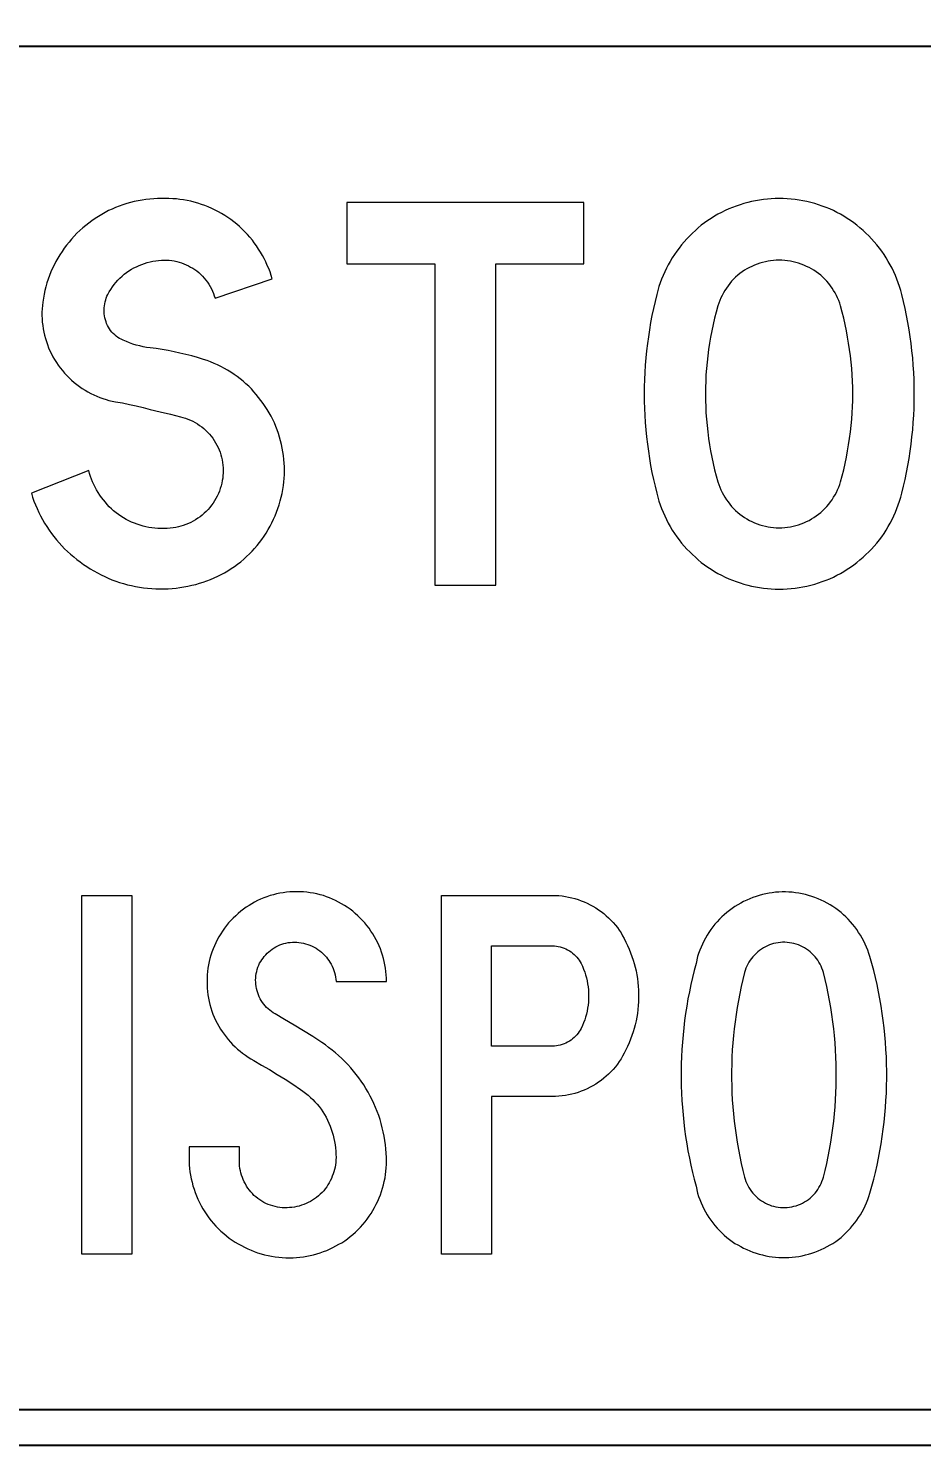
# Model space of a CAD drawing. Extents: x 0 to 420, y 0 to 297.
# Drawn here: x 163.02 to 181.68, y 167.64 to 197.26 of the extents above; entities that cross this region are included whole.
import ezdxf

# ---------------------------------------------------------------- set-up
doc = ezdxf.new("R2010")
doc.units = 0
doc.header["$LTSCALE"] = 0.3
doc.layers.get('0').update_dxf_attribs({"linetype": 'CONTINUOUS'})
doc.layers.get('DEFPOINTS').update_dxf_attribs({"linetype": 'CONTINUOUS'})
for name, color, linetype in [('BLUE', 162, 'CONTINUOUS'), ('L25', 1, 'CONTINUOUS'), ('T25', 1, 'CONTINUOUS')]:
    doc.layers.add(name, color=color, linetype=linetype)
doc.styles.add('ISO', font='iso.shx')
doc.dimstyles.new('SIGNSDIM', dxfattribs={"dimtxt": 2.5, "dimasz": 0.2, "dimexe": 1.5, "dimexo": 2, "dimgap": 1.5, "dimtad": 1, "dimdec": 4, "dimlfac": 20, "dimrnd": 1, "dimdsep": 46, "dimtxsty": 'ISO', "dimblk": 'SGNDIM', "dimcen": 2.5, "dimse2": 1, "dimadec": 0, "dimazin": 0, "dimtfac": 1, "dimtdec": 4, "dimtix": 1, "dimtmove": 0, "dimatfit": 3, "dimldrblk": 'SGNDIM', "dimfxl": 1, "dimtolj": 1, "dimtzin": 0, "dimarcsym": 0})

# ---------------------------------------------------------------- blocks, each defined once
blk = doc.blocks.new('SGNDIM')
for p, q in [((0, 4.5), (0, -4.5)), ((0, 0), (-1, 0))]:
    blk.add_line(p, q)
blk = doc.blocks.new('*D342')
at = {"layer": 'DEFPOINTS', "color": 0, "transparency": 16777216}
for p in [(228.607, 255.084), (109.093, 249.484), (228.607, 188.46)]:
    blk.add_point(p, dxfattribs=at)
at = {"layer": 'T25', "color": 0, "lineweight": -2, "transparency": 16777216}
for p, q in [((109.093, 251.484), (109.093, 256.584)), ((109.293, 255.084), (228.407, 255.084))]:
    blk.add_line(p, q, dxfattribs=at)
at = {"layer": 'T25', "color": 0, "lineweight": -2, "transparency": 16777216, "xscale": 0.2, "yscale": 0.2, "zscale": 0.2, "rotation": 180}
blk.add_blockref('SGNDIM', (109.093, 255.084), dxfattribs=at)
at = {"layer": 'T25', "color": 0, "lineweight": -2, "transparency": 16777216, "xscale": 0.2, "yscale": 0.2, "zscale": 0.2}
blk.add_blockref('SGNDIM', (228.607, 255.084), dxfattribs=at)
at = {"layer": 'T25', "color": 0, "transparency": 16777216, "insert": (168.85, 257.834), "char_height": 2.5, "attachment_point": 5, "style": 'ISO'}
blk.add_mtext('\\A1;2390', dxfattribs=at)

msp = doc.modelspace()

# ---------------------------------------------------------------- linework, layer by layer
at = {"layer": 'BLUE'}
msp.add_lwpolyline([(109.8431339, 170.1374179), (109.8431339, 195.1374179, -0.4142135624), (111.5931339, 196.8874179), (226.0931339, 196.8874179, -0.4142135624), (227.8431339, 195.1374179), (227.8431339, 170.1374179, -0.4142135624), (226.0931339, 168.3874179), (111.5931339, 168.3874179, -0.4142135624)], format="xyb", close=True, dxfattribs=at)
at = {"layer": 'BLUE', "lineweight": 0}
for points in [[(165.7976634, 193.701842), (165.7144478, 193.701842), (165.6381669, 193.6949074), (165.5549513, 193.6879727), (165.4717357, 193.6810381), (165.3954547, 193.6671688), (165.3122391, 193.6532996), (165.2290235, 193.6394303), (165.1527426, 193.6186264), (165.0764616, 193.5978225), (164.993246, 193.570084), (164.9169651, 193.5423454), (164.8406841, 193.5146069), (164.7713378, 193.4799337), (164.6950568, 193.4521952), (164.6187759, 193.4105874), (164.5494295, 193.3689796), (164.4800832, 193.3273718), (164.4107369, 193.285764), (164.3413905, 193.2372216), (164.2789788, 193.1886792), (164.2165672, 193.1401367), (164.1541555, 193.0915943), (164.0917438, 193.0361172), (164.0293321, 192.9806402), (163.973855, 192.9182285), (163.9183779, 192.8558168), (163.8698355, 192.7934051), (163.8143585, 192.7309934), (163.765816, 192.6685817), (163.7242082, 192.5992354), (163.6756658, 192.5298891), (163.634058, 192.4605427), (163.5924502, 192.3911964), (163.557777, 192.3149154), (163.5231039, 192.2455691), (163.4884307, 192.1692882), (163.4606922, 192.0930072), (163.4329536, 192.0167262), (163.4052151, 191.9404453), (163.3844112, 191.8572297), (163.3636073, 191.7809487), (163.3497381, 191.7046678), (163.3358688, 191.6214522), (163.3219995, 191.5382366), (163.3150649, 191.4688902), (163.3081303, 191.3995439), (163.3011956, 191.3301976), (163.3011956, 191.2608513), (163.3081303, 191.1915049), (163.3081303, 191.1221586), (163.3219995, 191.0528123), (163.3289342, 190.9834659), (163.3428034, 190.9141196), (163.3566727, 190.8517079), (163.3774766, 190.7823616), (163.3982805, 190.7130153), (163.4190844, 190.6506036), (163.4398883, 190.5812572), (163.4676268, 190.5188455), (163.5023, 190.4564339), (163.5300385, 190.3940222), (163.5647117, 190.3385451), (163.6063195, 190.2761334), (163.6409926, 190.2206563), (163.6826004, 190.1651793), (163.7311429, 190.1097022), (163.7727507, 190.0542252), (163.8212931, 190.0056827), (163.8698355, 189.9571403), (163.9183779, 189.9085979), (163.973855, 189.8600554), (164.0293321, 189.8184476), (164.0848091, 189.7768398), (164.1402862, 189.735232), (164.2026979, 189.7005589), (164.2581749, 189.6658857), (164.3205866, 189.6312126), (164.3829983, 189.603474), (164.44541, 189.5757355), (164.5078217, 189.547997), (164.5702334, 189.5271931), (164.6395798, 189.5063892), (164.7019914, 189.4855853), (164.7713378, 189.471716), (164.8406841, 189.4578467), (164.9863114, 189.4370428), (165.1319387, 189.4023697), (165.2706313, 189.3746311), (165.4162586, 189.339958), (165.5618859, 189.2983502), (165.7699249, 189.2428731), (165.9848985, 189.1943307), (166.1998721, 189.1388536), (166.2484146, 189.1249844), (166.3038916, 189.1111151), (166.352434, 189.0903112), (166.4079111, 189.0695073), (166.4564535, 189.0487034), (166.504996, 189.0209649), (166.5535384, 188.9932263), (166.5951462, 188.9585532), (166.6436886, 188.9308146), (166.6852964, 188.8961415), (166.7269042, 188.8545337), (166.7615774, 188.8198605), (166.8031852, 188.7782527), (166.8378583, 188.7366449), (166.8725315, 188.6950371), (166.90027, 188.6464947), (166.9280086, 188.5979523), (166.9557471, 188.5494098), (166.9834856, 188.5008674), (167.0042895, 188.452325), (167.0250934, 188.4037826), (167.0389627, 188.3483055), (167.052832, 188.2997631), (167.0667012, 188.244286), (167.0736359, 188.1888089), (167.0805705, 188.1333319), (167.0875051, 188.0778548), (167.0875051, 188.0223777), (167.0875051, 187.9669007), (167.0805705, 187.9183583), (167.0805705, 187.8628812), (167.0667012, 187.8074041), (167.0597666, 187.7519271), (167.0458973, 187.69645), (167.0250934, 187.6409729), (167.0112242, 187.5854959), (166.9904203, 187.5369535), (166.9626817, 187.4814764), (166.9349432, 187.432934), (166.9072047, 187.3843915), (166.8794661, 187.3358491), (166.844793, 187.2942413), (166.8101198, 187.2456989), (166.7754466, 187.2040911), (166.7338389, 187.1624833), (166.6922311, 187.1278101), (166.6506233, 187.0862023), (166.6090155, 187.0515292), (166.560473, 187.0237906), (166.5119306, 186.9891175), (166.4633882, 186.9613789), (166.4148457, 186.9336404), (166.3663033, 186.9128365), (166.3108263, 186.8920326), (166.2553492, 186.8712287), (166.2068068, 186.8573594), (166.1513297, 186.8434902), (166.0958526, 186.8296209), (166.0403756, 186.8226863), (165.9779639, 186.8157516), (165.9155522, 186.808817), (165.8531405, 186.808817), (165.7837942, 186.808817), (165.7213825, 186.808817), (165.6589708, 186.8157516), (165.5965591, 186.8226863), (165.5341474, 186.8296209), (165.4717357, 186.8434902), (165.4162586, 186.8573594), (165.3538469, 186.8781633), (165.2914352, 186.8989672), (165.2359582, 186.9197711), (165.1735465, 186.940575), (165.1180694, 186.9683136), (165.0625924, 186.9960521), (165.0071153, 187.0307253), (164.9516382, 187.0653984), (164.9030958, 187.1000716), (164.8545534, 187.1347448), (164.7990763, 187.1763525), (164.7574685, 187.2179603), (164.7089261, 187.2595681), (164.6673183, 187.3081106), (164.6257105, 187.356653), (164.5841027, 187.4051954), (164.5424949, 187.4537379), (164.5078217, 187.5022803), (164.4731486, 187.5577574), (164.4384754, 187.6132344), (164.4107369, 187.6687115), (164.3829983, 187.7241885), (164.3552598, 187.7796656), (164.3344559, 187.8420773), (164.313652, 187.8975544), (164.2928481, 187.9599661), (164.2789788, 188.0223777), (163.0792874, 187.5438881), (163.1070259, 187.4606725), (163.1347644, 187.3774569), (163.1694376, 187.3011759), (163.2041108, 187.224895), (163.2387839, 187.1416794), (163.2734571, 187.0723331), (163.3150649, 186.9960521), (163.3566727, 186.9197711), (163.4052151, 186.8504248), (163.4537575, 186.7741438), (163.5023, 186.7047975), (163.5508424, 186.6423858), (163.6063195, 186.5730395), (163.6617965, 186.5106278), (163.7172736, 186.4482161), (163.7727507, 186.3858044), (163.8351623, 186.3233927), (163.897574, 186.2679157), (163.9669204, 186.2124386), (164.0293321, 186.1569615), (164.0986784, 186.1084191), (164.1680247, 186.052942), (164.237371, 186.0113342), (164.3067174, 185.9627918), (164.3829983, 185.921184), (164.4592793, 185.8795762), (164.5355603, 185.8379684), (164.6118412, 185.8032953), (164.6881222, 185.7686221), (164.7644031, 185.7339489), (164.8476187, 185.7062104), (164.9238997, 185.6784719), (165.0071153, 185.657668), (165.0903309, 185.6299294), (165.1735465, 185.6160602), (165.2567621, 185.5952563), (165.3399777, 185.581387), (165.4231933, 185.5675177), (165.5064088, 185.5605831), (165.5965591, 185.5536485), (165.6797747, 185.5467138), (165.7629903, 185.5467138), (165.8462059, 185.5467138), (165.9363561, 185.5467138), (166.0195717, 185.5536485), (166.1027873, 185.5605831), (166.1860029, 185.5744524), (166.2692185, 185.5883216), (166.352434, 185.6021909), (166.4356496, 185.6229948), (166.5188652, 185.6368641), (166.5951462, 185.6646026), (166.6714272, 185.6854065), (166.7477081, 185.713145), (166.8239891, 185.7408836), (166.90027, 185.7755567), (166.976551, 185.8102299), (167.0458973, 185.8449031), (167.1152437, 185.8795762), (167.18459, 185.921184), (167.2539363, 185.9697264), (167.3232826, 186.0113342), (167.3856943, 186.0598767), (167.4550407, 186.1084191), (167.5174524, 186.1638962), (167.5729294, 186.2193732), (167.6353411, 186.2748503), (167.6908182, 186.3303273), (167.7462952, 186.392739), (167.8017723, 186.4551507), (167.8503147, 186.5175624), (167.8988572, 186.5799741), (167.9473996, 186.6493205), (167.9890074, 186.7117322), (168.0306152, 186.7880131), (168.072223, 186.8573594), (168.1068961, 186.9267058), (168.1415693, 187.0029867), (168.1762425, 187.0723331), (168.203981, 187.148614), (168.2317195, 187.224895), (168.2594581, 187.3011759), (168.280262, 187.3843915), (168.3010659, 187.4606725), (168.3218698, 187.5369535), (168.335739, 187.620169), (168.3496083, 187.7033846), (168.3565429, 187.7796656), (168.3634776, 187.8559466), (168.3704122, 187.9391622), (168.3704122, 188.0154431), (168.3704122, 188.0986587), (168.3634776, 188.1749397), (168.3565429, 188.2512206), (168.3496083, 188.3344362), (168.335739, 188.4107172), (168.3218698, 188.4869981), (168.3080005, 188.5632791), (168.2871966, 188.6395601), (168.2663927, 188.715841), (168.2455888, 188.792122), (168.2178503, 188.8684029), (168.1901117, 188.9377493), (168.1623732, 189.0140302), (168.1277, 189.0833766), (168.0930269, 189.1527229), (168.0514191, 189.2220692), (168.0098113, 189.2914155), (167.9682035, 189.3607619), (167.9265957, 189.4231736), (167.8780533, 189.4855853), (167.8295108, 189.547997), (167.7809684, 189.6104087), (167.7254913, 189.6658857), (167.6769489, 189.7282974), (167.6214718, 189.7837745), (167.5590602, 189.8323169), (167.5035831, 189.887794), (167.4411714, 189.9363364), (167.3787597, 189.9848788), (167.316348, 190.0264866), (167.2470017, 190.0750291), (167.1776553, 190.1166368), (167.1152437, 190.15131), (167.0389627, 190.1929178), (166.9696164, 190.227591), (166.90027, 190.2553295), (166.8239891, 190.2900027), (166.7546427, 190.3177412), (166.6783618, 190.3385451), (166.5535384, 190.3801529), (166.4356496, 190.4148261), (166.3108263, 190.4425646), (166.1860029, 190.4703031), (166.0611795, 190.4980417), (165.9363561, 190.5257802), (165.8115327, 190.5465841), (165.6867093, 190.567388), (165.5618859, 190.5812572), (165.485605, 190.5881919), (165.4162586, 190.6020611), (165.3469123, 190.622865), (165.2706313, 190.6367343), (165.201285, 190.6575382), (165.1319387, 190.6852767), (165.069527, 190.7130153), (165.0001807, 190.7407538), (164.9585729, 190.7615577), (164.9238997, 190.7823616), (164.8892265, 190.8031655), (164.8545534, 190.830904), (164.8268148, 190.8586426), (164.7921417, 190.8863811), (164.7644031, 190.9141196), (164.7366646, 190.9487928), (164.7158607, 190.9834659), (164.6950568, 191.0181391), (164.6742529, 191.0528123), (164.653449, 191.0944201), (164.6395798, 191.1290932), (164.6257105, 191.170701), (164.6118412, 191.2123088), (164.6049066, 191.2539166), (164.597972, 191.2955244), (164.597972, 191.3371322), (164.597972, 191.37874), (164.597972, 191.4203478), (164.6049066, 191.4619556), (164.6118412, 191.5035634), (164.6187759, 191.5451712), (164.6326451, 191.586779), (164.6465144, 191.6214522), (164.6603836, 191.66306), (164.6811875, 191.6977331), (164.7089261, 191.7532102), (164.7435992, 191.8017526), (164.7782724, 191.8572297), (164.8129456, 191.9057721), (164.8476187, 191.9473799), (164.8892265, 191.9959223), (164.9308343, 192.0375301), (164.9793768, 192.0791379), (165.0209846, 192.1207457), (165.069527, 192.1554189), (165.1180694, 192.190092), (165.1735465, 192.2247652), (165.2220889, 192.2525037), (165.277566, 192.2802423), (165.333043, 192.3079808), (165.3885201, 192.3287847), (165.4439972, 192.3495886), (165.4994742, 192.3703925), (165.5618859, 192.3842618), (165.617363, 192.398131), (165.6797747, 192.4050657), (165.7352517, 192.4120003), (165.7976634, 192.4189349), (165.8531405, 192.4189349), (165.9016829, 192.4189349), (165.95716, 192.4189349), (166.012637, 192.4120003), (166.0611795, 192.4050657), (166.1166565, 192.3911964), (166.165199, 192.3773271), (166.220676, 192.3634579), (166.2692185, 192.342654), (166.3177609, 192.3218501), (166.3663033, 192.3010462), (166.4079111, 192.2733076), (166.4564535, 192.2455691), (166.4980613, 192.2178306), (166.5396691, 192.190092), (166.5812769, 192.1554189), (166.6228847, 192.1138111), (166.6575579, 192.0791379), (166.6922311, 192.0375301), (166.7269042, 191.9959223), (166.7615774, 191.9543145), (166.7893159, 191.9127067), (166.8170544, 191.8641643), (166.844793, 191.8156219), (166.8655969, 191.7670794), (166.8864008, 191.718537), (166.90027, 191.6699946), (166.9210739, 191.6214522), (168.1138308, 192.0236609), (168.0930269, 192.0930072), (168.072223, 192.1692882), (168.0444844, 192.2386345), (168.0098113, 192.3079808), (167.9820728, 192.3842618), (167.9473996, 192.4536081), (167.9127264, 192.5160198), (167.8711186, 192.5853661), (167.8295108, 192.6477778), (167.787903, 192.7171241), (167.7393606, 192.7795358), (167.6977528, 192.8350129), (167.6422757, 192.8974246), (167.5937333, 192.9529017), (167.5382563, 193.0083787), (167.4827792, 193.0638558), (167.4273021, 193.1193328), (167.3718251, 193.1678753), (167.3094134, 193.2164177), (167.2470017, 193.2649601), (167.18459, 193.3065679), (167.1221783, 193.3481757), (167.052832, 193.3897835), (166.9904203, 193.4244567), (166.9210739, 193.4591298), (166.8517276, 193.493803), (166.7754466, 193.5284762), (166.7061003, 193.5562147), (166.636754, 193.5770186), (166.560473, 193.6047571), (166.4841921, 193.625561), (166.4148457, 193.6463649), (166.3385648, 193.6602342), (166.2622838, 193.6741035), (166.1860029, 193.6810381), (166.1097219, 193.6949074), (166.0334409, 193.6949074), (165.9502253, 193.701842), (165.8739444, 193.701842)], [(169.6741231, 193.6186264), (169.6741231, 192.342654), (171.5118008, 192.342654), (171.5118008, 185.6229948), (172.7877733, 185.6229948), (172.7877733, 192.342654), (174.625451, 192.342654), (174.625451, 193.6186264), (169.6741231, 193.6186264)], [(181.2688292, 187.5438881), (181.3035023, 187.6895154), (181.3381755, 187.8351427), (181.365914, 187.98077), (181.3936525, 188.1263972), (181.4213911, 188.2720245), (181.442195, 188.4245864), (181.4629989, 188.5702137), (181.4768681, 188.7227757), (181.497672, 188.8684029), (181.5046067, 189.0209649), (181.5184759, 189.1735268), (181.5254106, 189.3191541), (181.5254106, 189.471716), (181.5254106, 189.6173433), (181.5254106, 189.7699052), (181.5254106, 189.9224671), (181.5184759, 190.0680944), (181.5046067, 190.2206563), (181.497672, 190.3732183), (181.4768681, 190.5188455), (181.4629989, 190.6714075), (181.442195, 190.8170348), (181.4213911, 190.962662), (181.3936525, 191.115224), (181.365914, 191.2608513), (181.3381755, 191.4064785), (181.3035023, 191.5521058), (181.2688292, 191.6977331), (181.2480253, 191.7809487), (181.2202867, 191.8641643), (181.1925482, 191.9404453), (181.1648097, 192.0167262), (181.1370711, 192.0930072), (181.102398, 192.1692882), (181.0677248, 192.2455691), (181.026117, 192.3218501), (180.9845092, 192.3911964), (180.9429014, 192.4674774), (180.9012936, 192.5368237), (180.8527512, 192.60617), (180.8042088, 192.6685817), (180.7487317, 192.737928), (180.6932546, 192.8003397), (180.6377776, 192.8627514), (180.5823005, 192.9251631), (180.5198888, 192.9806402), (180.4644118, 193.0361172), (180.3950654, 193.0915943), (180.3326537, 193.1470714), (180.270242, 193.1956138), (180.2008957, 193.2441562), (180.1315494, 193.285764), (180.0552684, 193.3343065), (179.9859221, 193.3759143), (179.9096411, 193.4105874), (179.8402948, 193.4521952), (179.7640138, 193.4868684), (179.6877329, 193.5146069), (179.6045173, 193.5423454), (179.5282363, 193.570084), (179.4519554, 193.5978225), (179.3687398, 193.6186264), (179.2855242, 193.6394303), (179.2023086, 193.6532996), (179.1260276, 193.6671688), (179.042812, 193.6810381), (178.9595964, 193.6879727), (178.8763808, 193.6949074), (178.7931653, 193.701842), (178.7099497, 193.701842), (178.6267341, 193.701842), (178.5435185, 193.6949074), (178.4603029, 193.6879727), (178.3770873, 193.6810381), (178.2938717, 193.6671688), (178.2106561, 193.6532996), (178.1274405, 193.6394303), (178.0511595, 193.6186264), (177.967944, 193.5978225), (177.891663, 193.570084), (177.8084474, 193.5423454), (177.7321664, 193.5146069), (177.6558855, 193.4868684), (177.5796045, 193.4521952), (177.5033236, 193.4105874), (177.4270426, 193.3759143), (177.3576963, 193.3343065), (177.2883499, 193.285764), (177.2190036, 193.2441562), (177.1496573, 193.1956138), (177.080311, 193.1470714), (177.0178993, 193.0915943), (176.9554876, 193.0361172), (176.8930759, 192.9806402), (176.8375988, 192.9251631), (176.7751871, 192.8627514), (176.7197101, 192.8003397), (176.664233, 192.737928), (176.6156906, 192.6685817), (176.5671481, 192.60617), (176.5186057, 192.5368237), (176.4700633, 192.4674774), (176.4284555, 192.3911964), (176.3868477, 192.3218501), (176.3521745, 192.2455691), (176.3175014, 192.1692882), (176.2828282, 192.0930072), (176.248155, 192.0167262), (176.2204165, 191.9404453), (176.192678, 191.8641643), (176.1718741, 191.7809487), (176.1510702, 191.6977331), (176.116397, 191.5521058), (176.0817238, 191.4064785), (176.0470507, 191.2608513), (176.0193121, 191.115224), (175.9985082, 190.962662), (175.9777043, 190.8170348), (175.9569004, 190.6714075), (175.9360966, 190.5188455), (175.9222273, 190.3732183), (175.908358, 190.2206563), (175.9014234, 190.0680944), (175.8944888, 189.9224671), (175.8875541, 189.7699052), (175.8875541, 189.6173433), (175.8875541, 189.471716), (175.8944888, 189.3191541), (175.9014234, 189.1735268), (175.908358, 189.0209649), (175.9222273, 188.8684029), (175.9360966, 188.7227757), (175.9569004, 188.5702137), (175.9777043, 188.4245864), (175.9985082, 188.2720245), (176.0193121, 188.1263972), (176.0470507, 187.98077), (176.0817238, 187.8351427), (176.116397, 187.6895154), (176.1510702, 187.5438881), (176.1718741, 187.4606725), (176.192678, 187.3774569), (176.2204165, 187.3011759), (176.248155, 187.224895), (176.2828282, 187.148614), (176.3175014, 187.0723331), (176.3521745, 186.9960521), (176.3868477, 186.9197711), (176.4284555, 186.8504248), (176.4700633, 186.7741438), (176.5186057, 186.7047975), (176.5671481, 186.6354512), (176.6156906, 186.5730395), (176.664233, 186.5036932), (176.7197101, 186.4412815), (176.7751871, 186.3788698), (176.8375988, 186.3164581), (176.8930759, 186.260981), (176.9554876, 186.205504), (177.0178993, 186.1500269), (177.080311, 186.0945498), (177.1496573, 186.0460074), (177.2190036, 185.997465), (177.2883499, 185.9558572), (177.3576963, 185.9073148), (177.4270426, 185.865707), (177.5033236, 185.8310338), (177.5796045, 185.789426), (177.6558855, 185.7547528), (177.7321664, 185.7270143), (177.8084474, 185.6992758), (177.891663, 185.6715372), (177.967944, 185.6437987), (178.0511595, 185.6229948), (178.1274405, 185.6021909), (178.2106561, 185.5883216), (178.2938717, 185.5744524), (178.3770873, 185.5605831), (178.4603029, 185.5536485), (178.5435185, 185.5467138), (178.6267341, 185.5397792), (178.7099497, 185.5397792), (178.7931653, 185.5397792), (178.8763808, 185.5467138), (178.9595964, 185.5536485), (179.042812, 185.5605831), (179.1260276, 185.5744524), (179.2023086, 185.5883216), (179.2855242, 185.6021909), (179.3687398, 185.6229948), (179.4519554, 185.6437987), (179.5282363, 185.6715372), (179.6045173, 185.6992758), (179.6877329, 185.7270143), (179.7640138, 185.7547528), (179.8402948, 185.789426), (179.9096411, 185.8310338), (179.9859221, 185.865707), (180.0552684, 185.9073148), (180.1315494, 185.9558572), (180.2008957, 185.997465), (180.270242, 186.0460074), (180.3326537, 186.0945498), (180.3950654, 186.1500269), (180.4644118, 186.205504), (180.5198888, 186.260981), (180.5823005, 186.3164581), (180.6377776, 186.3788698), (180.6932546, 186.4412815), (180.7487317, 186.5036932), (180.8042088, 186.5730395), (180.8527512, 186.6354512), (180.9012936, 186.7047975), (180.9429014, 186.7741438), (180.9845092, 186.8504248), (181.026117, 186.9197711), (181.0677248, 186.9960521), (181.102398, 187.0723331), (181.1370711, 187.148614), (181.1648097, 187.224895), (181.1925482, 187.3011759), (181.2202867, 187.3774569), (181.2480253, 187.4606725)], [(179.9859221, 187.7796656), (180.0205953, 187.9114236), (180.0552684, 188.036247), (180.0899416, 188.168005), (180.1176801, 188.2997631), (180.138484, 188.4315211), (180.1592879, 188.5563445), (180.1800918, 188.6881025), (180.2008957, 188.8267952), (180.214765, 188.9585532), (180.2286342, 189.0903112), (180.2355689, 189.2220692), (180.2425035, 189.3538272), (180.2494381, 189.4855853), (180.2494381, 189.6173433), (180.2494381, 189.7560359), (180.2425035, 189.887794), (180.2355689, 190.019552), (180.2286342, 190.15131), (180.214765, 190.283068), (180.2008957, 190.4148261), (180.1800918, 190.5465841), (180.1592879, 190.6783421), (180.138484, 190.8101001), (180.1176801, 190.9418581), (180.0899416, 191.0736162), (180.0552684, 191.2053742), (180.0205953, 191.3301976), (179.9859221, 191.4619556), (179.9720528, 191.5174327), (179.9512489, 191.5729097), (179.9235104, 191.6283868), (179.9027065, 191.6769292), (179.874968, 191.7324063), (179.8402948, 191.7809487), (179.8125563, 191.8294911), (179.7778831, 191.8780336), (179.7432099, 191.926576), (179.7016022, 191.9751184), (179.6599944, 192.0167262), (179.6183866, 192.058334), (179.5767788, 192.0999418), (179.5282363, 192.134615), (179.4796939, 192.1692882), (179.4311515, 192.2039613), (179.382609, 192.2316998), (179.3340666, 192.266373), (179.2785896, 192.2871769), (179.2231125, 192.3149154), (179.1676354, 192.3357193), (179.1121584, 192.3565232), (179.0566813, 192.3703925), (179.0012042, 192.3842618), (178.9457272, 192.398131), (178.8833155, 192.4050657), (178.8278384, 192.4120003), (178.7654267, 192.4189349), (178.7099497, 192.4189349), (178.647538, 192.4189349), (178.5920609, 192.4120003), (178.5296492, 192.4050657), (178.4741721, 192.398131), (178.4186951, 192.3842618), (178.3562834, 192.3703925), (178.3008063, 192.3565232), (178.2453293, 192.3357193), (178.1898522, 192.3149154), (178.1343751, 192.2871769), (178.0858327, 192.266373), (178.0303557, 192.2316998), (177.9818132, 192.2039613), (177.9332708, 192.1692882), (177.8847284, 192.134615), (177.8431206, 192.0999418), (177.7945781, 192.058334), (177.7529703, 192.0167262), (177.7113625, 191.9751184), (177.6766894, 191.926576), (177.6420162, 191.8780336), (177.6073431, 191.8294911), (177.5726699, 191.7809487), (177.5449314, 191.7324063), (177.5171928, 191.6769292), (177.4894543, 191.6283868), (177.4686504, 191.5729097), (177.4478465, 191.5174327), (177.4270426, 191.4619556), (177.3923694, 191.3301976), (177.3576963, 191.2053742), (177.3299577, 191.0736162), (177.3022192, 190.9418581), (177.2744807, 190.8101001), (177.2536768, 190.6783421), (177.2328729, 190.5465841), (177.2190036, 190.4148261), (177.2051343, 190.283068), (177.1912651, 190.15131), (177.1773958, 190.019552), (177.1773958, 189.887794), (177.1704612, 189.7560359), (177.1704612, 189.6173433), (177.1704612, 189.4855853), (177.1773958, 189.3538272), (177.1773958, 189.2220692), (177.1912651, 189.0903112), (177.2051343, 188.9585532), (177.2190036, 188.8267952), (177.2328729, 188.6881025), (177.2536768, 188.5563445), (177.2744807, 188.4315211), (177.3022192, 188.2997631), (177.3299577, 188.168005), (177.3576963, 188.036247), (177.3923694, 187.9114236), (177.4270426, 187.7796656), (177.4478465, 187.7241885), (177.4686504, 187.6687115), (177.4894543, 187.6132344), (177.5171928, 187.5577574), (177.5449314, 187.5092149), (177.5726699, 187.4606725), (177.6073431, 187.4051954), (177.6420162, 187.3635876), (177.6766894, 187.3150452), (177.7113625, 187.2665028), (177.7529703, 187.224895), (177.7945781, 187.1832872), (177.8431206, 187.1416794), (177.8847284, 187.1070062), (177.9332708, 187.0723331), (177.9818132, 187.0376599), (178.0303557, 187.0099214), (178.0858327, 186.9752482), (178.1343751, 186.9544443), (178.1898522, 186.9267058), (178.2453293, 186.9059019), (178.3008063, 186.885098), (178.3562834, 186.8712287), (178.4186951, 186.8573594), (178.4741721, 186.8434902), (178.5296492, 186.8365555), (178.5920609, 186.8296209), (178.647538, 186.8226863), (178.7099497, 186.8226863), (178.7654267, 186.8226863), (178.8278384, 186.8296209), (178.8833155, 186.8365555), (178.9457272, 186.8434902), (179.0012042, 186.8573594), (179.0566813, 186.8712287), (179.1121584, 186.885098), (179.1676354, 186.9059019), (179.2231125, 186.9267058), (179.2785896, 186.9544443), (179.3340666, 186.9752482), (179.382609, 187.0099214), (179.4311515, 187.0376599), (179.4796939, 187.0723331), (179.5282363, 187.1070062), (179.5767788, 187.1416794), (179.6183866, 187.1832872), (179.6599944, 187.224895), (179.7016022, 187.2665028), (179.7432099, 187.3150452), (179.7778831, 187.3635876), (179.8125563, 187.4051954), (179.8402948, 187.4606725), (179.874968, 187.5092149), (179.9027065, 187.5577574), (179.9235104, 187.6132344), (179.9512489, 187.6687115), (179.9720528, 187.7241885)], [(164.1333516, 171.6374179), (164.1333516, 179.1337559), (165.1804811, 179.1337559), (165.1804811, 171.6374179), (164.1333516, 171.6374179)], [(168.6269936, 178.1629073), (168.6686014, 178.1559727), (168.7171438, 178.1490381), (168.7656863, 178.1421034), (168.8072941, 178.1282342), (168.8558365, 178.1143649), (168.8974443, 178.1004956), (168.9459867, 178.0796917), (168.9875945, 178.0588878), (169.0292023, 178.0380839), (169.0638755, 178.0103454), (169.1054833, 177.9826069), (169.1401564, 177.9548683), (169.1748296, 177.9201952), (169.2095028, 177.885522), (169.2441759, 177.8508489), (169.2719144, 177.8161757), (169.299653, 177.7745679), (169.3204569, 177.7398947), (169.3481954, 177.6982869), (169.3689993, 177.6566791), (169.3898032, 177.6081367), (169.4036725, 177.5665289), (169.4175417, 177.5249211), (169.431411, 177.4763787), (169.4383456, 177.4278363), (169.4452803, 177.3862285), (169.4522149, 177.337686), (170.4993445, 177.337686), (170.4993445, 177.4070324), (170.4924098, 177.4763787), (170.4854752, 177.545725), (170.4785406, 177.6150713), (170.4646713, 177.6844177), (170.450802, 177.753764), (170.4369328, 177.8231103), (170.4161289, 177.8924567), (170.395325, 177.9548683), (170.3745211, 178.0242147), (170.3467825, 178.0866264), (170.319044, 178.1490381), (170.2843708, 178.2114498), (170.2496977, 178.2738615), (170.2150245, 178.3362731), (170.1734167, 178.3917502), (170.1387435, 178.4541619), (170.0902011, 178.509639), (170.0485933, 178.565116), (170.0000509, 178.6136585), (169.9515085, 178.6622009), (169.902966, 178.7107433), (169.847489, 178.7592857), (169.7989465, 178.8078282), (169.7434695, 178.849436), (169.6810578, 178.8910438), (169.6255807, 178.9257169), (169.563169, 178.9603901), (169.5007573, 178.9950633), (169.4383456, 179.0297364), (169.3759339, 179.057475), (169.3135222, 179.0852135), (169.2441759, 179.1060174), (169.1817642, 179.1337559), (169.1124179, 179.1476252), (169.0430716, 179.1684291), (168.9737252, 179.1822983), (168.9043789, 179.189233), (168.8350326, 179.2031022), (168.7656863, 179.2100369), (168.6963399, 179.2100369), (168.6269936, 179.2100369), (168.5576473, 179.2100369), (168.4813663, 179.2100369), (168.41202, 179.2031022), (168.3426737, 179.189233), (168.2733273, 179.1822983), (168.203981, 179.1684291), (168.1415693, 179.1476252), (168.072223, 179.1337559), (168.0028766, 179.1060174), (167.940465, 179.0852135), (167.8711186, 179.057475), (167.8087069, 179.0297364), (167.7462952, 178.9950633), (167.6838835, 178.9603901), (167.6284065, 178.9257169), (167.5659948, 178.8910438), (167.5105177, 178.849436), (167.4550407, 178.8078282), (167.3995636, 178.7592857), (167.3510212, 178.7107433), (167.2955441, 178.6622009), (167.2470017, 178.6136585), (167.1984592, 178.565116), (167.1568515, 178.509639), (167.1152437, 178.4541619), (167.0736359, 178.3917502), (167.0389627, 178.3362731), (166.9973549, 178.2738615), (166.9626817, 178.2114498), (166.9349432, 178.1490381), (166.9072047, 178.0866264), (166.8794661, 178.0242147), (166.8517276, 177.9548683), (166.8309237, 177.8924567), (166.8101198, 177.8231103), (166.7962505, 177.753764), (166.7823813, 177.6844177), (166.768512, 177.6150713), (166.7615774, 177.545725), (166.7546427, 177.4763787), (166.7546427, 177.4070324), (166.7546427, 177.337686), (166.7546427, 177.2683397), (166.7546427, 177.1989934), (166.7615774, 177.129647), (166.768512, 177.0603007), (166.7823813, 176.9909544), (166.7962505, 176.9216081), (166.8101198, 176.8591964), (166.8309237, 176.78985), (166.8517276, 176.7205037), (166.8725315, 176.658092), (166.90027, 176.5956803), (166.9280086, 176.5332686), (166.9626817, 176.4708569), (166.9973549, 176.4084452), (167.0320281, 176.3460335), (167.0667012, 176.2905565), (167.108309, 176.2350794), (167.1499168, 176.1796024), (167.1915246, 176.1241253), (167.240067, 176.0686482), (167.2816748, 176.0201058), (167.3371519, 175.9715634), (167.3856943, 175.9230209), (167.4411714, 175.8814131), (167.4897138, 175.8398053), (167.5521255, 175.7981976), (167.6076026, 175.7565898), (167.6630796, 175.7219166), (167.7254913, 175.6872434), (167.8919225, 175.5901586), (168.0583537, 175.5000083), (168.2178503, 175.3959889), (168.3842815, 175.298904), (168.543778, 175.1948845), (168.7032746, 175.0839304), (168.751817, 175.0492572), (168.8072941, 175.0076494), (168.8627711, 174.9660416), (168.9113135, 174.9174992), (168.959856, 174.8758914), (169.0014638, 174.827349), (169.0500062, 174.7718719), (169.091614, 174.7233295), (169.1332218, 174.6678524), (169.167895, 174.6123753), (169.2025681, 174.5568983), (169.2372413, 174.5014212), (169.2719144, 174.4390095), (169.299653, 174.3765978), (169.3273915, 174.3141861), (169.3481954, 174.2517744), (169.3689993, 174.1893627), (169.3898032, 174.1269511), (169.4036725, 174.0576047), (169.4175417, 173.995193), (169.431411, 173.9258467), (169.4383456, 173.863435), (169.4452803, 173.7940887), (169.4452803, 173.731677), (169.4522149, 173.6623307), (169.4452803, 173.6137882), (169.4452803, 173.5583112), (169.4383456, 173.5097687), (169.431411, 173.4612263), (169.4175417, 173.4126839), (169.4036725, 173.3641414), (169.3898032, 173.315599), (169.3689993, 173.2670566), (169.35513, 173.2185142), (169.3273915, 173.1699717), (169.3065876, 173.1283639), (169.2788491, 173.0867561), (169.2511106, 173.0451483), (169.2164374, 173.0035405), (169.1886989, 172.9619327), (169.1540257, 172.9272596), (169.1124179, 172.8925864), (169.0777447, 172.8579133), (169.0361369, 172.8232401), (168.9945291, 172.7955016), (168.9529213, 172.767763), (168.9113135, 172.7400245), (168.8627711, 172.7192206), (168.8211633, 172.6984167), (168.7726209, 172.6776128), (168.7240785, 172.6637435), (168.675536, 172.6429396), (168.6269936, 172.636005), (168.5784512, 172.6221357), (168.5229741, 172.6152011), (168.4744317, 172.6152011), (168.4258892, 172.6082665), (168.3773468, 172.6082665), (168.3218698, 172.6082665), (168.2733273, 172.6152011), (168.2247849, 172.6221357), (168.1762425, 172.636005), (168.1277, 172.6498743), (168.0791576, 172.6637435), (168.0306152, 172.6776128), (167.9820728, 172.6984167), (167.940465, 172.7192206), (167.8988572, 172.7469591), (167.8572494, 172.7746977), (167.8156416, 172.8024362), (167.7740338, 172.8371094), (167.732426, 172.8648479), (167.6977528, 172.9064557), (167.6630796, 172.9411288), (167.6353411, 172.975802), (167.6006679, 173.0174098), (167.5729294, 173.0590176), (167.5521255, 173.10756), (167.524387, 173.1491678), (167.5035831, 173.1977103), (167.4897138, 173.2393181), (167.4689099, 173.2878605), (167.4550407, 173.3364029), (167.448106, 173.3849453), (167.4342368, 173.4334878), (167.4273021, 173.4889648), (167.4273021, 173.5375073), (167.4273021, 173.5860497), (167.4273021, 173.8842389), (166.3801726, 173.8842389), (166.3801726, 173.6623307), (166.3801726, 173.5860497), (166.3801726, 173.5097687), (166.3871072, 173.4334878), (166.3940418, 173.3641414), (166.4079111, 173.2878605), (166.4217804, 173.2115795), (166.4425843, 173.1422332), (166.4564535, 173.0659522), (166.4841921, 172.9966059), (166.504996, 172.9272596), (166.5327345, 172.8579133), (166.560473, 172.7885669), (166.5951462, 172.7192206), (166.6298194, 172.6498743), (166.6644925, 172.5874626), (166.7061003, 172.5250509), (166.7477081, 172.4626392), (166.7893159, 172.4002275), (166.8378583, 172.3378158), (166.8864008, 172.2823387), (166.9349432, 172.2268617), (166.9904203, 172.1713846), (167.0389627, 172.1228422), (167.1013744, 172.0742997), (167.1568515, 172.0257573), (167.2123285, 171.9772149), (167.2747402, 171.9356071), (167.3371519, 171.8939993), (167.3995636, 171.8523915), (167.4689099, 171.8177183), (167.5313216, 171.7830452), (167.6006679, 171.748372), (167.6700143, 171.7206335), (167.7393606, 171.6928949), (167.8087069, 171.6651564), (167.8849879, 171.6443525), (167.9543342, 171.6235486), (168.0306152, 171.6096794), (168.0999615, 171.5958101), (168.1762425, 171.5819408), (168.2525234, 171.5750062), (168.3218698, 171.5680716), (168.3981507, 171.5611369), (168.4744317, 171.5611369), (168.5507126, 171.5611369), (168.620059, 171.5680716), (168.6894053, 171.5750062), (168.7656863, 171.5819408), (168.8350326, 171.5958101), (168.9043789, 171.6096794), (168.9737252, 171.6235486), (169.0430716, 171.6443525), (169.1124179, 171.6651564), (169.1817642, 171.6928949), (169.2511106, 171.7136988), (169.3135222, 171.7414374), (169.3828686, 171.7761105), (169.4452803, 171.8107837), (169.507692, 171.8454569), (169.5701037, 171.88013), (169.6325154, 171.9217378), (169.6879924, 171.9633456), (169.7434695, 172.0118881), (169.7989465, 172.0534959), (169.8544236, 172.1020383), (169.9099007, 172.1575153), (169.9584431, 172.2060578), (170.0069855, 172.2615348), (170.055528, 172.3170119), (170.0971357, 172.372489), (170.1387435, 172.4349007), (170.1803513, 172.4903777), (170.2150245, 172.5527894), (170.2496977, 172.6152011), (170.2843708, 172.6845474), (170.319044, 172.7469591), (170.3467825, 172.8163055), (170.3745211, 172.8787172), (170.395325, 172.9480635), (170.4161289, 173.0174098), (170.4369328, 173.0867561), (170.450802, 173.1561025), (170.4716059, 173.2323834), (170.4785406, 173.3017298), (170.4854752, 173.3710761), (170.4924098, 173.447357), (170.4993445, 173.5167034), (170.4993445, 173.5860497), (170.4993445, 173.6623307), (170.4924098, 173.7524809), (170.4854752, 173.8426311), (170.4785406, 173.9258467), (170.4646713, 174.0159969), (170.450802, 174.1061472), (170.4299981, 174.1962974), (170.4091942, 174.279513), (170.3883903, 174.3696632), (170.3675864, 174.4528788), (170.3398479, 174.5360944), (170.3051747, 174.61931), (170.2705016, 174.7025256), (170.2358284, 174.7857412), (170.2011552, 174.8689568), (170.1595474, 174.9452377), (170.1179396, 175.0284533), (170.0693972, 175.1047343), (170.0277894, 175.1810152), (169.9723124, 175.2572962), (169.9237699, 175.3266425), (169.8682929, 175.3959889), (169.8128158, 175.4653352), (169.7573387, 175.5346815), (169.694927, 175.6040278), (169.6325154, 175.6664395), (169.5701037, 175.7288512), (169.5007573, 175.7912629), (169.4383456, 175.84674), (169.3689993, 175.902217), (169.2927183, 175.9576941), (169.223372, 176.0131712), (169.1470911, 176.0617136), (168.959856, 176.186537), (168.7656863, 176.3113604), (168.5715165, 176.4292491), (168.3704122, 176.5471379), (168.1762425, 176.6650266), (168.1346347, 176.6858305), (168.0999615, 176.7135691), (168.0652883, 176.7413076), (168.0306152, 176.7690461), (167.995942, 176.7967847), (167.9682035, 176.8314578), (167.940465, 176.866131), (167.9127264, 176.9008042), (167.8849879, 176.942412), (167.864184, 176.9770851), (167.8433801, 177.0186929), (167.8295108, 177.0603007), (167.8156416, 177.1019085), (167.8017723, 177.1435163), (167.787903, 177.1920587), (167.7809684, 177.2336665), (167.7740338, 177.282209), (167.7740338, 177.3238168), (167.7670991, 177.3654246), (167.7740338, 177.413967), (167.7740338, 177.4555748), (167.7809684, 177.5041172), (167.7948377, 177.545725), (167.8017723, 177.5873328), (167.8156416, 177.6358752), (167.8364455, 177.677483), (167.8503147, 177.7190908), (167.8780533, 177.753764), (167.8988572, 177.7953718), (167.9265957, 177.830045), (167.9473996, 177.8647181), (167.9820728, 177.8993913), (168.0098113, 177.9340644), (168.0444844, 177.961803), (168.0791576, 177.9895415), (168.1138308, 178.01728), (168.1554386, 178.0450186), (168.1901117, 178.0658225), (168.2317195, 178.0866264), (168.2733273, 178.1074303), (168.3149351, 178.1212995), (168.3565429, 178.1351688), (168.3981507, 178.1421034), (168.4466931, 178.1559727), (168.4883009, 178.1559727), (168.5368434, 178.1629073), (168.5784512, 178.1629073)], [(171.6504935, 171.6374179), (171.6504935, 179.1337559), (173.9735955, 179.1337559), (174.0360072, 179.1337559), (174.1053535, 179.1337559), (174.1746998, 179.1268213), (174.2440462, 179.112952), (174.3064578, 179.0990828), (174.3758042, 179.0852135), (174.4382159, 179.0713442), (174.5075622, 179.0505403), (174.5699739, 179.0228018), (174.6323856, 179.0019979), (174.6947973, 178.9742594), (174.757209, 178.9395862), (174.812686, 178.9118477), (174.8750977, 178.8771745), (174.9305748, 178.8355667), (174.9860519, 178.8008935), (175.0415289, 178.7592857), (175.0900714, 178.7107433), (175.1386138, 178.6691355), (175.1871562, 178.6205931), (175.2356986, 178.5720507), (175.2842411, 178.5165736), (175.3258489, 178.4680312), (175.360522, 178.4125541), (175.4021298, 178.357077), (175.436803, 178.2946654), (175.4714762, 178.2391883), (175.5061493, 178.1629073), (175.5408225, 178.093561), (175.5754956, 178.01728), (175.6032342, 177.9409991), (175.6309727, 177.8647181), (175.6587112, 177.7884372), (175.6795151, 177.7121562), (175.700319, 177.6358752), (175.7211229, 177.5595943), (175.7349922, 177.4763787), (175.7488615, 177.4000977), (175.7557961, 177.3168821), (175.7627307, 177.2406012), (175.7696654, 177.1573856), (175.7696654, 177.07417), (175.7696654, 176.997889), (175.7696654, 176.9146734), (175.7627307, 176.8383925), (175.7557961, 176.7551769), (175.7488615, 176.6719613), (175.7349922, 176.5956803), (175.7211229, 176.5193994), (175.700319, 176.4361838), (175.6795151, 176.3599028), (175.6587112, 176.2836218), (175.6309727, 176.2073409), (175.6032342, 176.1310599), (175.5754956, 176.054779), (175.5408225, 175.978498), (175.5061493, 175.9091517), (175.4714762, 175.8398053), (175.436803, 175.7773937), (175.4021298, 175.7219166), (175.360522, 175.6664395), (175.3258489, 175.6109625), (175.2842411, 175.5554854), (175.2356986, 175.5000083), (175.1871562, 175.4514659), (175.1386138, 175.4029235), (175.0900714, 175.3613157), (175.0415289, 175.3197079), (174.9860519, 175.2711655), (174.9305748, 175.2364923), (174.8750977, 175.1948845), (174.812686, 175.1602113), (174.757209, 175.1324728), (174.6947973, 175.0977996), (174.6323856, 175.0700611), (174.5699739, 175.0492572), (174.5075622, 175.0215187), (174.4382159, 175.0007148), (174.3758042, 174.9868455), (174.3064578, 174.9729763), (174.2440462, 174.959107), (174.1746998, 174.9521724), (174.1053535, 174.9452377), (174.0360072, 174.9383031), (173.9735955, 174.9383031), (172.697623, 174.9383031), (172.697623, 171.6374179)], [(180.6031044, 172.9133903), (180.6447122, 173.0590176), (180.68632, 173.2046449), (180.7209932, 173.3502722), (180.7556663, 173.5028341), (180.7834049, 173.6484614), (180.8111434, 173.8010233), (180.8388819, 173.9466506), (180.8596858, 174.0992125), (180.8804897, 174.2517744), (180.9012936, 174.3974017), (180.9151629, 174.5499637), (180.9290322, 174.7025256), (180.9359668, 174.8550875), (180.9498361, 175.0076494), (180.9498361, 175.1602113), (180.9567707, 175.3127733), (180.9567707, 175.4653352), (180.9498361, 175.6178971), (180.9498361, 175.7635244), (180.9359668, 175.9160863), (180.9290322, 176.0686482), (180.9151629, 176.2212102), (180.9012936, 176.3737721), (180.8804897, 176.526334), (180.8596858, 176.6719613), (180.8388819, 176.8245232), (180.8111434, 176.9770851), (180.7834049, 177.1227124), (180.7556663, 177.2752743), (180.7209932, 177.4209016), (180.68632, 177.5665289), (180.6447122, 177.7121562), (180.6031044, 177.8647181), (180.5823005, 177.9271298), (180.5614966, 177.9964761), (180.5337581, 178.0588878), (180.5060196, 178.1212995), (180.478281, 178.1837112), (180.4436079, 178.2461229), (180.4089347, 178.3085346), (180.3673269, 178.3640117), (180.3326537, 178.4264234), (180.2910459, 178.4819004), (180.2425035, 178.5373775), (180.2008957, 178.5859199), (180.1523533, 178.641397), (180.1038109, 178.6899394), (180.0483338, 178.7315472), (179.9997914, 178.7800896), (179.9443143, 178.8216974), (179.8888372, 178.8633052), (179.8264255, 178.904913), (179.7709485, 178.9395862), (179.7085368, 178.9742594), (179.6461251, 179.0089325), (179.5837134, 179.0366711), (179.5213017, 179.0644096), (179.4519554, 179.0921481), (179.3895437, 179.112952), (179.3201973, 179.1337559), (179.2577857, 179.1545598), (179.1884393, 179.1684291), (179.119093, 179.1822983), (179.0497467, 179.189233), (178.9804003, 179.2031022), (178.911054, 179.2031022), (178.8417077, 179.2100369), (178.7723614, 179.2100369), (178.703015, 179.2031022), (178.6336687, 179.2031022), (178.5643224, 179.189233), (178.494976, 179.1822983), (178.4256297, 179.1684291), (178.3562834, 179.1545598), (178.2869371, 179.1337559), (178.2245254, 179.112952), (178.155179, 179.0921481), (178.0927673, 179.0644096), (178.0303557, 179.0366711), (177.9610093, 179.0089325), (177.9055323, 178.9742594), (177.8431206, 178.9395862), (177.7807089, 178.904913), (177.7252318, 178.8633052), (177.6697547, 178.8216974), (177.6142777, 178.7800896), (177.5588006, 178.7315472), (177.5102582, 178.6899394), (177.4617158, 178.641397), (177.4131733, 178.5859199), (177.3646309, 178.5373775), (177.3230231, 178.4819004), (177.2814153, 178.4264234), (177.2398075, 178.3640117), (177.2051343, 178.3085346), (177.1704612, 178.2461229), (177.135788, 178.1837112), (177.1080495, 178.1212995), (177.080311, 178.0588878), (177.0525724, 177.9964761), (177.0248339, 177.9271298), (177.00403, 177.8647181), (176.9693568, 177.7121562), (176.927749, 177.5665289), (176.8930759, 177.4209016), (176.8584027, 177.2752743), (176.8306642, 177.1227124), (176.795991, 176.9770851), (176.7751871, 176.8245232), (176.7474486, 176.6719613), (176.7266447, 176.526334), (176.7127754, 176.3737721), (176.6989062, 176.2212102), (176.6850369, 176.0686482), (176.6711676, 175.9160863), (176.664233, 175.7635244), (176.6572984, 175.6178971), (176.6572984, 175.4653352), (176.6572984, 175.3127733), (176.6572984, 175.1602113), (176.664233, 175.0076494), (176.6711676, 174.8550875), (176.6850369, 174.7025256), (176.6989062, 174.5499637), (176.7127754, 174.3974017), (176.7266447, 174.2517744), (176.7474486, 174.0992125), (176.7751871, 173.9466506), (176.795991, 173.8010233), (176.8306642, 173.6484614), (176.8584027, 173.5028341), (176.8930759, 173.3502722), (176.927749, 173.2046449), (176.9693568, 173.0590176), (177.00403, 172.9133903), (177.0248339, 172.844044), (177.0525724, 172.7816323), (177.080311, 172.712286), (177.1080495, 172.6498743), (177.135788, 172.5874626), (177.1704612, 172.5250509), (177.2051343, 172.4626392), (177.2398075, 172.4071621), (177.2814153, 172.3516851), (177.3230231, 172.296208), (177.3646309, 172.2407309), (177.4131733, 172.1852539), (177.4617158, 172.1367114), (177.5102582, 172.088169), (177.5588006, 172.0396266), (177.6142777, 171.9910842), (177.6697547, 171.9494764), (177.7252318, 171.9078686), (177.7807089, 171.8662608), (177.8431206, 171.8315876), (177.9055323, 171.7969144), (177.9610093, 171.7622413), (178.0303557, 171.7345027), (178.0927673, 171.7067642), (178.155179, 171.6790257), (178.2245254, 171.6582218), (178.2869371, 171.6374179), (178.3562834, 171.6235486), (178.4256297, 171.6027447), (178.494976, 171.5888755), (178.5643224, 171.5819408), (178.6336687, 171.5750062), (178.703015, 171.5680716), (178.7723614, 171.5680716), (178.8417077, 171.5680716), (178.911054, 171.5680716), (178.9804003, 171.5750062), (179.0497467, 171.5819408), (179.119093, 171.5888755), (179.1884393, 171.6027447), (179.2577857, 171.6235486), (179.3201973, 171.6374179), (179.3895437, 171.6582218), (179.4519554, 171.6790257), (179.5213017, 171.7067642), (179.5837134, 171.7345027), (179.6461251, 171.7622413), (179.7085368, 171.7969144), (179.7709485, 171.8315876), (179.8264255, 171.8662608), (179.8888372, 171.9078686), (179.9443143, 171.9494764), (179.9997914, 171.9910842), (180.0483338, 172.0396266), (180.1038109, 172.088169), (180.1523533, 172.1367114), (180.2008957, 172.1852539), (180.2425035, 172.2407309), (180.2910459, 172.296208), (180.3326537, 172.3516851), (180.3673269, 172.4071621), (180.4089347, 172.4626392), (180.4436079, 172.5250509), (180.478281, 172.5874626), (180.5060196, 172.6498743), (180.5337581, 172.712286), (180.5614966, 172.7816323), (180.5823005, 172.844044), (180.6031044, 172.9133903)], [(173.9735955, 175.9854326), (172.697623, 175.9854326), (172.697623, 178.0866264), (173.9735955, 178.0866264), (174.0152033, 178.0866264), (174.0568111, 178.0796917), (174.0914842, 178.0727571), (174.133092, 178.0658225), (174.1746998, 178.0519532), (174.2163076, 178.0380839), (174.2509808, 178.0242147), (174.2856539, 178.0034108), (174.3272617, 177.9826069), (174.3619349, 177.961803), (174.3896734, 177.9340644), (174.4243466, 177.9063259), (174.4520851, 177.8785874), (174.4798237, 177.8508489), (174.5075622, 177.8161757), (174.5283661, 177.7815025), (174.54917, 177.7468294), (174.5699739, 177.7121562), (174.5977124, 177.6566791), (174.6185163, 177.5942674), (174.6462549, 177.5318557), (174.6601241, 177.4763787), (174.680928, 177.413967), (174.6947973, 177.3515553), (174.7017319, 177.2891436), (174.7156012, 177.2267319), (174.7225358, 177.1643202), (174.7225358, 177.1019085), (174.7225358, 177.0394968), (174.7225358, 176.9701505), (174.7225358, 176.9077388), (174.7156012, 176.8453271), (174.7017319, 176.7829154), (174.6947973, 176.7205037), (174.680928, 176.658092), (174.6601241, 176.5956803), (174.6462549, 176.5402033), (174.6185163, 176.4777916), (174.5977124, 176.4223145), (174.5699739, 176.3599028), (174.54917, 176.3252296), (174.5283661, 176.2905565), (174.5075622, 176.2558833), (174.4798237, 176.2212102), (174.4520851, 176.1934716), (174.4243466, 176.1657331), (174.3896734, 176.1379946), (174.3619349, 176.110256), (174.3272617, 176.0894521), (174.2856539, 176.0686482), (174.2509808, 176.0478443), (174.2163076, 176.0339751), (174.1746998, 176.0201058), (174.133092, 176.0062365), (174.0914842, 175.9993019), (174.0568111, 175.9923673), (174.0152033, 175.9854326)], [(179.6322558, 173.2462527), (179.666929, 173.39188), (179.7016022, 173.5375073), (179.7293407, 173.6831346), (179.7570792, 173.8287618), (179.7848177, 173.9813238), (179.8056216, 174.1269511), (179.8264255, 174.2725783), (179.8472294, 174.4182056), (179.8610987, 174.5707675), (179.874968, 174.7163948), (179.8819026, 174.8689568), (179.8888372, 175.014584), (179.8957719, 175.1602113), (179.8957719, 175.3127733), (179.8957719, 175.4584005), (179.8957719, 175.6109625), (179.8888372, 175.7565898), (179.8819026, 175.9091517), (179.874968, 176.054779), (179.8610987, 176.2073409), (179.8472294, 176.3529682), (179.8264255, 176.4985955), (179.8056216, 176.6511574), (179.7848177, 176.7967847), (179.7570792, 176.942412), (179.7293407, 177.0880392), (179.7016022, 177.2336665), (179.666929, 177.3792938), (179.6322558, 177.5249211), (179.6183866, 177.5665289), (179.5975827, 177.6150713), (179.5837134, 177.6566791), (179.5629095, 177.6982869), (179.535171, 177.7398947), (179.5143671, 177.7815025), (179.4866285, 177.8231103), (179.45889, 177.8577835), (179.4242168, 177.8924567), (179.3895437, 177.9271298), (179.3548705, 177.961803), (179.3201973, 177.9895415), (179.2785896, 178.01728), (179.2369818, 178.0450186), (179.195374, 178.0658225), (179.1537662, 178.0866264), (179.1121584, 178.1074303), (179.0636159, 178.1212995), (179.0150735, 178.1351688), (178.9734657, 178.1421034), (178.9249233, 178.1490381), (178.8763808, 178.1559727), (178.8278384, 178.1629073), (178.779296, 178.1629073), (178.7376882, 178.1559727), (178.6891458, 178.1490381), (178.6406033, 178.1421034), (178.5920609, 178.1351688), (178.5504531, 178.1212995), (178.5019107, 178.1074303), (178.4603029, 178.0866264), (178.4186951, 178.0658225), (178.3770873, 178.0450186), (178.3354795, 178.01728), (178.2938717, 177.9895415), (178.2591985, 177.961803), (178.2245254, 177.9271298), (178.1898522, 177.8924567), (178.155179, 177.8577835), (178.1274405, 177.8231103), (178.099702, 177.7815025), (178.0719634, 177.7398947), (178.0511595, 177.6982869), (178.0303557, 177.6566791), (178.0095518, 177.6150713), (177.9956825, 177.5665289), (177.9818132, 177.5249211), (177.9471401, 177.3792938), (177.9124669, 177.2336665), (177.8847284, 177.0880392), (177.8569898, 176.942412), (177.8292513, 176.7967847), (177.8084474, 176.6511574), (177.7876435, 176.4985955), (177.7668396, 176.3529682), (177.7529703, 176.2073409), (177.7391011, 176.054779), (177.7252318, 175.9091517), (177.7182972, 175.7565898), (177.7182972, 175.6109625), (177.7113625, 175.4584005), (177.7113625, 175.3127733), (177.7182972, 175.1602113), (177.7182972, 175.014584), (177.7252318, 174.8689568), (177.7391011, 174.7163948), (177.7529703, 174.5707675), (177.7668396, 174.4182056), (177.7876435, 174.2725783), (177.8084474, 174.1269511), (177.8292513, 173.9813238), (177.8569898, 173.8287618), (177.8847284, 173.6831346), (177.9124669, 173.5375073), (177.9471401, 173.39188), (177.9818132, 173.2462527), (177.9956825, 173.2046449), (178.0095518, 173.1561025), (178.0303557, 173.1144947), (178.0511595, 173.0728869), (178.0719634, 173.0312791), (178.099702, 172.9896713), (178.1274405, 172.9480635), (178.155179, 172.9133903), (178.1898522, 172.8787172), (178.2245254, 172.844044), (178.2591985, 172.8093708), (178.2938717, 172.7816323), (178.3354795, 172.7538938), (178.3770873, 172.7330899), (178.4186951, 172.7053513), (178.4603029, 172.6845474), (178.5019107, 172.6706782), (178.5504531, 172.6498743), (178.5920609, 172.6429396), (178.6406033, 172.6290704), (178.6891458, 172.6221357), (178.7376882, 172.6152011), (178.779296, 172.6152011), (178.8278384, 172.6152011), (178.8763808, 172.6152011), (178.9249233, 172.6221357), (178.9734657, 172.6290704), (179.0150735, 172.6429396), (179.0636159, 172.6498743), (179.1121584, 172.6706782), (179.1537662, 172.6845474), (179.195374, 172.7053513), (179.2369818, 172.7330899), (179.2785896, 172.7538938), (179.3201973, 172.7816323), (179.3548705, 172.8093708), (179.3895437, 172.844044), (179.4242168, 172.8787172), (179.45889, 172.9133903), (179.4866285, 172.9480635), (179.5143671, 172.9896713), (179.535171, 173.0312791), (179.5629095, 173.0728869), (179.5837134, 173.1144947), (179.5975827, 173.1561025), (179.6183866, 173.2046449), (179.6322558, 173.2462527)]]:
    msp.add_lwpolyline(points, close=True, dxfattribs=at)
at = {"layer": 'L25'}
msp.add_lwpolyline([(109.0931339, 170.1374179), (109.0931339, 195.1374179, -0.4142135624), (111.5931339, 197.6374179), (226.0931339, 197.6374179, -0.4142135624), (228.5931339, 195.1374179), (228.5931339, 170.1374179, -0.4142135624), (226.0931339, 167.6374179), (111.5931339, 167.6374179, -0.4142135624)], format="xyb", close=True, dxfattribs=at)

# ---------------------------------------------------------------- dimensions: what is measured, and where the dimension line sits
at = {"layer": 'T25'}
dim = msp.add_linear_dim(base=(228.607115, 255.0837359), p1=(109.0931339, 249.4843188), p2=(228.607115, 188.4599877), dimstyle='SIGNSDIM', dxfattribs=at)
dim.commit()
dim.dimension.update_dxf_attribs({"geometry": '*D342', "text_midpoint": (168.8501244, 257.8337359)})

doc.saveas('drawing.dxf')
